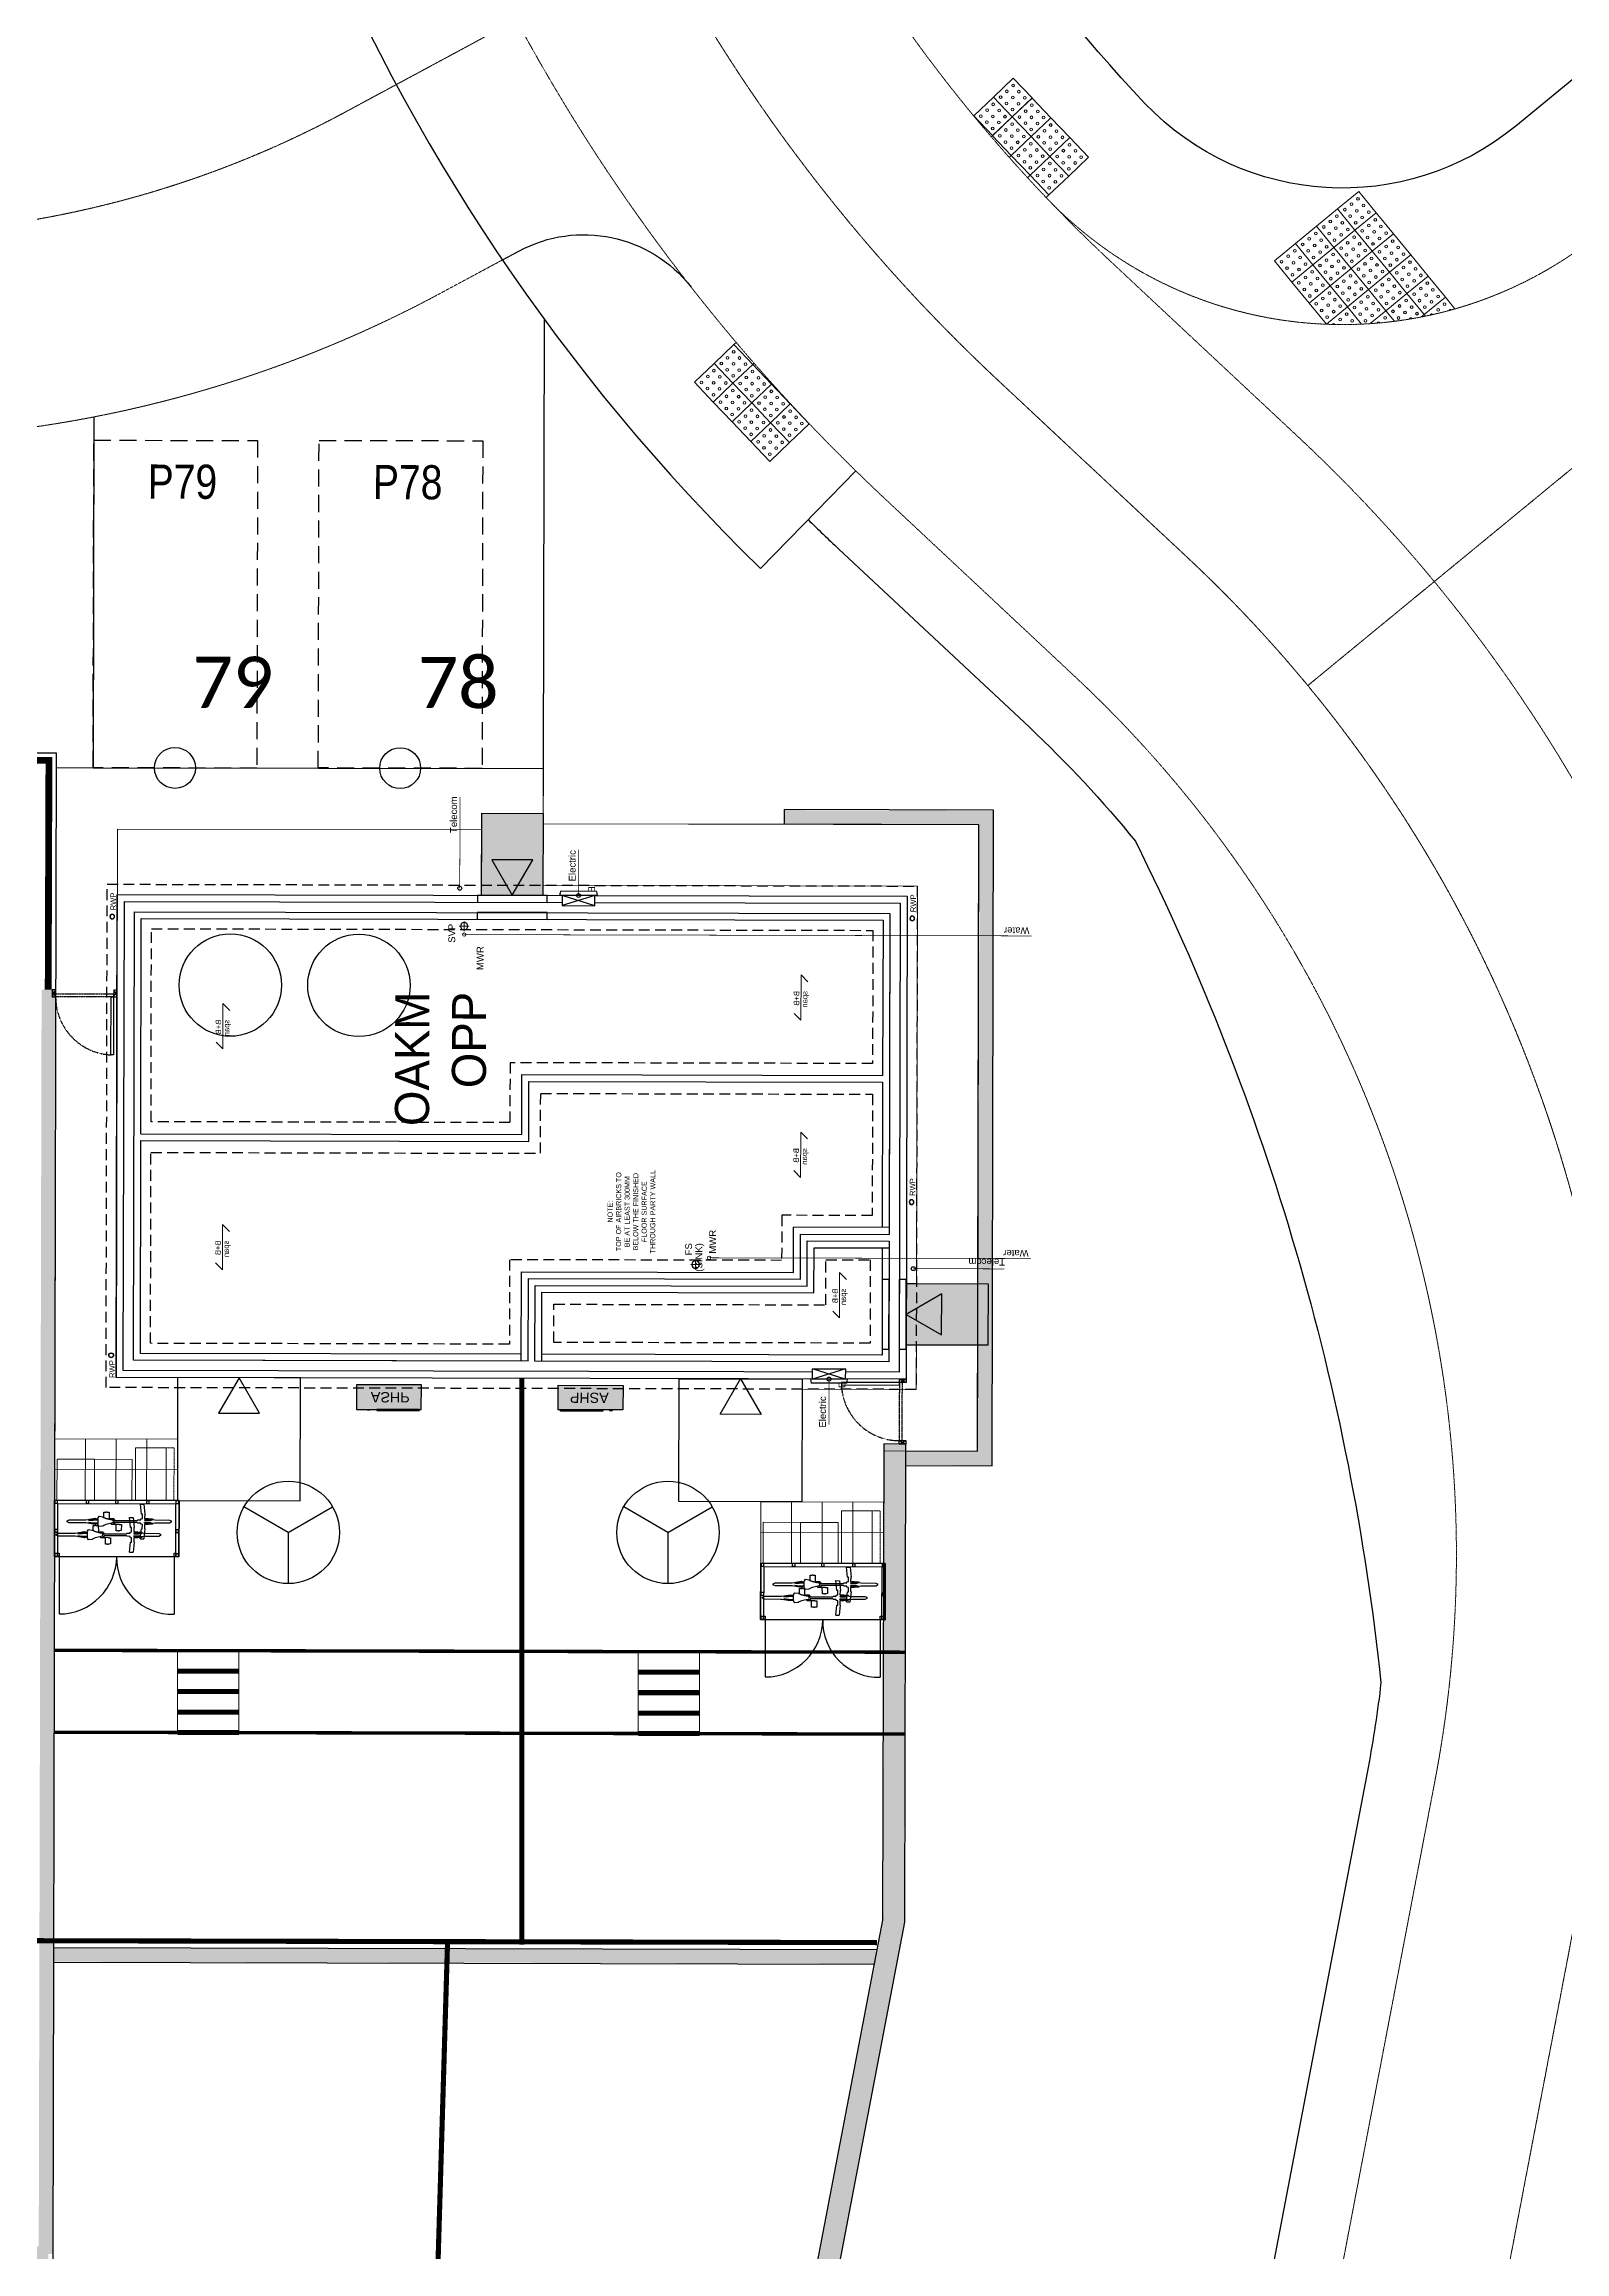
# Model space of a CAD drawing. Extents: x 287880777 to 288144713, y 62793326 to 63089570.
# Drawn here: x 288066000 to 288088292, y 62857032 to 62889380 of the extents above; entities that cross this region are included whole.
import ezdxf

# ---------------------------------------------------------------- set-up
doc = ezdxf.new("R2010")
doc.units = 0
doc.set_wipeout_variables(frame=1)
for name, pattern in [('CENTER', [2, 1.25, -0.25, 0.25, -0.25]), ('CENTER2', [28.575, 19.05, -3.175, 3.175, -3.175]), ('Dash', [6.35, 3.175, -3.175]), ('DASHED', [1.4, 0.7, -0.7]), ('DASHED2', [0.375, 0.25, -0.125]), ('HIDDEN', [9.525, 6.35, -3.175])]:
    doc.linetypes.add(name, pattern=pattern)
doc.layers.get('0').update_dxf_attribs({"color": 252})
for name, color, linetype in [('drier', 3, 'Continuous'), ('NAR DETAIL', 2, 'Continuous'), ('NAR EXTERNAL WALLS', 2, 'Continuous'), ('NAR PARKING', 7, 'DASHED2'), ('NAR PATIO', 3, 'Continuous'), ('NAR PRIVATE DRIVE', 6, 'Continuous'), ('NAR ROLLOVERS', 76, 'DASHED'), ('NAR TENURE', 211, 'Continuous'), ('Wain-Drainage Foul', 6, 'Continuous'), ('Wain-Drainage Foul Text', 2, 'Continuous'), ('Wain-Electrics', 3, 'Continuous'), ('Wain-Foundation acessories', 9, 'Continuous'), ('Wain-Foundation Line', 9, 'Continuous'), ('Wain-Meter box', 9, 'Continuous'), ('Wain-RWP', 9, 'Continuous'), ('Wain-Services Run (Electric)', 10, 'Continuous'), ('Wain-Services Run (Telecom)', 190, 'Continuous'), ('Wain-Wall (External)', 4, 'Continuous')]:
    doc.layers.add(name, color=color, linetype=linetype)
for name, color, linetype, lineweight in [('EXP - HIGHWAY CENTRELINE', 3, 'CENTER2', 18), ('EXP - HIGHWAY CHANNEL', 4, 'DASHED2', 9), ('EXP - HIGHWAY FOOTWAY', 3, 'Continuous', 25), ('EXP - HIGHWAY TACTILES', 1, 'Continuous', 9), ('EXP - PRIVATE CHANNEL', 3, 'DASHED2', 9), ('EXP - STEPS', 240, 'Continuous', 18), ('NAR BIN STORAGE', 2, 'Continuous', 0), ('NAR CBF', 34, 'FENCELINE2', 0), ('NAR M4(2)', 94, 'Continuous', 30), ('NAR MODEL TEXT', 7, 'Continuous', 18), ('NAR PATHS', 3, 'Continuous', 0), ('Wain-Text', 2, 'Continuous', 25)]:
    doc.layers.add(name, color=color, linetype=linetype, lineweight=lineweight)
doc.layers.add('EXP - HIGHWAY CREASE', color=3, linetype='DASHED2', lineweight=18, transparency=0.25)
for name, color, linetype, true_color in [('NAR DOOR OPENINGS', 140, 'Continuous', 0x00bfff), ('NAR EV CHARGING POINT', 3, 'Continuous', 0x00ff00), ('NAR HOUSE TYPE NAMES', 1, 'Continuous', 0xff0000), ('RL-Fittings', 252, 'Continuous', 0x8f8f8e), ('Wain-Services Run (Water', 145, 'Continuous', 0x3481b8)]:
    doc.layers.add(name, color=color, linetype=linetype, true_color=true_color)
for name, color, linetype, lineweight, true_color in [('NAR Retaining Wall', 222, 'Continuous', 13, 0xcc0099), ('Wain-Mains Water Riser', 152, 'Continuous', 25, 0x2776bb), ('Wain-Mains Water Riser Text', 152, 'Continuous', 25, 0x2776bb)]:
    doc.layers.add(name, color=color, linetype=linetype, lineweight=lineweight, true_color=true_color)
doc.layers.add('Wain-Defpoints', color=40, linetype='Continuous', plot=False)
doc.styles.add('Arial', font='arial.ttf')
doc.styles.add('DD Arial Narrow', font='ARIALN.TTF', dxfattribs={"height": 100})
doc.styles.get("Standard").update_dxf_attribs({"font": 'arial.ttf'})
doc.styles.add('XREF - ARCHITECT LAYOUT$0$DD Arial Narrow', font='ARIALN.TTF', dxfattribs={"height": 100})
doc.linetypes.add('FENCELINE2', pattern='A,0.25,-0.1,[132,ltypeshp.shx,S=0.1,R=0,X=-0.1,Y=0],-0.1,1', length=1.45)

# ---------------------------------------------------------------- blocks, each defined once
blk = doc.blocks.new('TACTILES')
at = {"layer": 'EXP - HIGHWAY TACTILES'}
blk.add_lwpolyline([(0.4, 0), (0.4, 0.4), (0, 0.4), (0, 0)], close=True, dxfattribs=at)
for centre in [(0.075, 0.325), (0.2, 0.325), (0.325, 0.325), (0.075, 0.2), (0.075, 0.075), (0.2, 0.2), (0.2, 0.075), (0.325, 0.2), (0.325, 0.075)]:
    blk.add_circle(centre, 0.02, dxfattribs=at)
blk = doc.blocks.new('Drainage Pipe')
at = {"linetype": 'CENTER', "lineweight": 13, "ltscale": 20}
for p, q in [((-41681, 78687), (-41831, 78687)), ((-41756, 78762), (-41756, 78612))]:
    blk.add_line(p, q, dxfattribs=at)
blk.add_circle((-41756, 78687), 55)
blk = doc.blocks.new('Wall mounted meter - Electric (Plan)')
blk.add_wipeout([(-7157, 85115), (-7157, 84635), (-7007, 84635), (-7007, 85115)])
for p, q in [((-7217, 85137), (-7157, 85147)), ((-7217, 85137), (-7217, 84613)), ((-7157, 85147), (-7157, 84603)), ((-7007, 85115), (-7157, 85115)), ((-7007, 84635), (-7007, 85115)), ((-7157, 84603), (-7217, 84613)), ((-7157, 84635), (-7007, 84635))]:
    blk.add_line(p, q)
at = {"color": 9}
for p, q in [((-7157, 85115), (-7007, 84635)), ((-7007, 85115), (-7157, 84635))]:
    blk.add_line(p, q, dxfattribs=at)
at = {"lineweight": 0, "insert": (-7368, 85117), "char_height": 100, "width": 133.81, "attachment_point": 1, "line_spacing_factor": 0.9}
blk.add_mtext('\\A1;\\pi78.42052,t378.42052;{\\fCalibri|b0|i0|c0|p34;E}', dxfattribs=at)
blk = doc.blocks.new('RWP')
for radius in [35, 31.5]:
    blk.add_circle((35, 35), radius)
blk = doc.blocks.new('Span symbol - Beam & block')
at = {"linetype": 'Continuous', "lineweight": 13}
for p, q in [((-5442, 71890), (-5342, 71790)), ((-5342, 71790), (-6007, 71790)), ((-6007, 71790), (-5906, 71689))]:
    blk.add_line(p, q, dxfattribs=at)
at = {"insert": (-5770, 71896), "char_height": 80, "attachment_point": 1, "line_spacing_factor": 0.9}
blk.add_mtext('B+B\\Pspan', dxfattribs=at)
blk = doc.blocks.new('A$Cee92f38c')
at = {"layer": 'NAR M4(2)', "ltscale": 10, "transparency": 33554585}
h = blk.add_hatch(color=256, dxfattribs=at)
h.dxf.hatch_style = 1
h.paths.add_polyline_path([(0, 1.2), (0.9, 1.2), (0.9, 0), (0, 0)])
at = {"layer": 'NAR M4(2)', "ltscale": 0.25}
blk.add_lwpolyline([(0, 1.2), (0, 0), (0.9, 0), (0.9, 1.2)], close=True, dxfattribs=at)
blk = doc.blocks.new('A$C3d9247a0')
at = {"layer": 'NAR DOOR OPENINGS', "transparency": 33554610}
h = blk.add_hatch(color=256, dxfattribs=at)
h.dxf.hatch_style = 1
h.paths.add_polyline_path([(450, 1200), (150, 680), (750, 680)])
at = {"layer": 'NAR DOOR OPENINGS'}
blk.add_lwpolyline([(450, 1200), (150, 680), (750, 680)], close=True, dxfattribs=at)
at = {"layer": 'NAR M4(2)', "ltscale": 10, "transparency": 33554585, "xscale": -1000, "yscale": 1000, "zscale": 1000}
blk.add_blockref('A$Cee92f38c', (900, 0), dxfattribs=at)
blk = doc.blocks.new('ASHP')
at = {"transparency": 33554457}
h = blk.add_hatch(color=256, dxfattribs=at)
h.dxf.hatch_style = 1
h.paths.add_polyline_path([(548853, -2506), (548853, -2866), (547903, -2866), (547903, -2506)])
at = {"flags": 128}
blk.add_lwpolyline([(548853, -2506), (548853, -2866), (547903, -2866), (547903, -2506)], close=True, dxfattribs=at)
for points in [[(548098, -2496), (548058, -2496), (548058, -2506), (548098, -2506)], [(548199, -2488), (548821, -2488), (548821, -2506), (548199, -2506)]]:
    blk.add_lwpolyline(points, close=True)
at = {"layer": 'Wain-Electrics', "lineweight": 0, "insert": (548112, -2609), "char_height": 150, "width": 2397.38, "attachment_point": 1, "line_spacing_factor": 0.9}
blk.add_mtext('\\A1;ASHP ', dxfattribs=at)
at = {"layer": 'Wain-Text', "lineweight": 0, "insert": (548112, -2609), "char_height": 150, "width": 2397.38, "attachment_point": 1, "line_spacing_factor": 0.9}
blk.add_mtext('\\A1;ASHP ', dxfattribs=at)
blk = doc.blocks.new('A$Cfbc31330')
at = {"layer": 'RL-Fittings', "ltscale": 0.859024}
for p, q in [((0.509, 0.339), (0.526, 0.364)), ((0.526, 0.364), (0.584, 0.356)), ((0.601, 0.431), (0.634, 0.431)), ((0.601, 0.347), (0.601, 0.431)), ((0.634, 0.439), (0.651, 0.439)), ((0.634, 0.431), (0.634, 0.439)), ((0.651, 0.439), (0.651, 0.431)), ((0.651, 0.431), (0.684, 0.431)), ((0.684, 0.431), (0.685, 0.331)), ((1.194, 0.561), (1.252, 0.561)), ((1.211, 0.402), (1.194, 0.561)), ((1.227, 0.402), (1.211, 0.402)), ((1.227, 0.331), (1.227, 0.402)), ((1.252, 0.561), (1.269, 0.402)), ((1.269, 0.402), (1.261, 0.394)), ((1.265, 0.398), (1.261, 0.331)), ((0, 0.288), (0.033, 0.305)), ((0, 0.272), (0, 0.288)), ((0.033, 0.255), (0, 0.272)), ((0.033, 0.305), (0.301, 0.305)), ((0.301, 0.255), (0.033, 0.255)), ((0.301, 0.305), (0.309, 0.305)), ((0.309, 0.255), (0.301, 0.255)), ((0.309, 0.305), (0.459, 0.331)), ((0.459, 0.23), (0.309, 0.255)), ((0.467, 0.314), (0.351, 0.297)), ((0.351, 0.297), (0.501, 0.306)), ((0.468, 0.247), (0.351, 0.264)), ((0.351, 0.264), (0.501, 0.255)), ((0.459, 0.331), (0.484, 0.322)), ((0.484, 0.239), (0.459, 0.23)), ((0.501, 0.306), (0.467, 0.314)), ((0.501, 0.255), (0.468, 0.247)), ((0.484, 0.322), (0.509, 0.331)), ((0.509, 0.23), (0.484, 0.239)), ((0.501, 0.322), (0.501, 0.239)), ((0.509, 0.331), (0.509, 0.339)), ((0.509, 0.222), (0.509, 0.23)), ((0.526, 0.197), (0.509, 0.222)), ((0.584, 0.205), (0.526, 0.197)), ((0.584, 0.356), (0.601, 0.347)), ((0.601, 0.214), (0.584, 0.205)), ((0.601, 0.347), (0.634, 0.331)), ((0.634, 0.331), (0.601, 0.347)), ((0.635, 0.231), (0.601, 0.214)), ((0.634, 0.331), (0.71, 0.314)), ((0.71, 0.314), (0.634, 0.331)), ((0.71, 0.247), (0.635, 0.231)), ((0.685, 0.331), (0.76, 0.331)), ((0.71, 0.314), (0.743, 0.306)), ((0.743, 0.306), (0.71, 0.314)), ((0.743, 0.256), (0.71, 0.247)), ((0.726, 0.247), (0.718, 0.247)), ((0.726, 0.231), (0.726, 0.247)), ((0.801, 0.231), (0.726, 0.231)), ((0.743, 0.306), (0.76, 0.289)), ((0.76, 0.289), (0.743, 0.306)), ((0.76, 0.272), (0.743, 0.256)), ((0.76, 0.331), (0.76, 0.314)), ((0.76, 0.314), (0.776, 0.314)), ((0.76, 0.289), (0.76, 0.281)), ((0.76, 0.281), (0.76, 0.289)), ((0.76, 0.247), (0.76, 0.239)), ((0.776, 0.247), (0.76, 0.247)), ((0.76, 0.239), (0.852, 0.239)), ((0.776, 0.314), (0.776, 0.297)), ((0.776, 0.297), (1.144, 0.298)), ((0.776, 0.264), (0.776, 0.247)), ((1.144, 0.264), (0.776, 0.264)), ((0.802, 0.13), (0.801, 0.231)), ((0.835, 0.13), (0.802, 0.13)), ((0.835, 0.122), (0.835, 0.13)), ((0.852, 0.122), (0.835, 0.122)), ((0.852, 0.239), (0.852, 0.231)), ((0.852, 0.231), (0.885, 0.231)), ((0.885, 0.131), (0.852, 0.13)), ((0.852, 0.13), (0.852, 0.122)), ((0.885, 0.231), (0.885, 0.131)), ((1.144, 0.298), (1.152, 0.306)), ((1.152, 0.256), (1.144, 0.264)), ((1.152, 0.306), (1.202, 0.306)), ((1.202, 0.256), (1.152, 0.256)), ((1.194, 0.001), (1.211, 0.16)), ((1.194, 0), (1.253, 0)), ((1.202, 0.323), (1.227, 0.331)), ((1.202, 0.306), (1.202, 0.323)), ((1.202, 0.239), (1.202, 0.256)), ((1.227, 0.231), (1.202, 0.239)), ((1.211, 0.16), (1.227, 0.16)), ((1.227, 0.16), (1.227, 0.231)), ((1.269, 0.16), (1.252, 0.001)), ((1.261, 0.331), (1.327, 0.331)), ((1.269, 0.314), (1.261, 0.298)), ((1.261, 0.298), (1.352, 0.298)), ((1.261, 0.264), (1.352, 0.264)), ((1.269, 0.248), (1.261, 0.264)), ((1.261, 0.231), (1.261, 0.168)), ((1.327, 0.231), (1.261, 0.231)), ((1.261, 0.168), (1.269, 0.16)), ((1.386, 0.315), (1.269, 0.314)), ((1.386, 0.248), (1.269, 0.248)), ((1.327, 0.331), (1.394, 0.323)), ((1.394, 0.239), (1.327, 0.231)), ((1.352, 0.298), (1.386, 0.306)), ((1.352, 0.264), (1.386, 0.256)), ((1.394, 0.323), (1.394, 0.315)), ((1.394, 0.315), (1.428, 0.306)), ((1.428, 0.256), (1.394, 0.248)), ((1.394, 0.248), (1.394, 0.239)), ((1.428, 0.306), (1.67, 0.306)), ((1.67, 0.256), (1.428, 0.256)), ((1.67, 0.306), (1.698, 0.292)), ((1.698, 0.271), (1.67, 0.256)), ((1.698, 0.292), (1.698, 0.271))]:
    blk.add_line(p, q, dxfattribs=at)

msp = doc.modelspace()

# ---------------------------------------------------------------- linework, layer by layer
at = {"layer": 'drier'}
for p, q in [((288069579, 62867573), (288068929, 62867948)), ((288069579, 62867573), (288070228, 62867948)), ((288075145, 62867573), (288074496, 62867948)), ((288075145, 62867573), (288075795, 62867948)), ((288069579, 62867573), (288069579, 62866823)), ((288075145, 62867573), (288075145, 62866823))]:
    msp.add_line(p, q, dxfattribs=at)
for centre in [(288069579, 62867573), (288075145, 62867573)]:
    msp.add_circle(centre, 750, dxfattribs=at)
at = {"layer": 'EXP - HIGHWAY CENTRELINE', "ltscale": 0.15, "flags": 128}
for points in [[(288082369, 62830131), (288088746, 62863492, 0.257378), (288082765, 62881853), (288079969, 62884468, -0.213199), (288072053, 62903262), (288072511, 62924583, -0.123895), (288076027, 62937385), (288076210, 62937709, 0.106544), (288078907, 62946358), (288080118, 62959784)], [(288026489, 62886671), (288063259, 62886587, 0.12469), (288070405, 62888380), (288075035, 62890874)], [(288098080, 62889278), (288097607, 62889115, 0.089116), (288091435, 62885661), (288084524, 62879982)]]:
    msp.add_lwpolyline(points, format="xyb", dxfattribs=at)
at = {"layer": 'EXP - HIGHWAY CHANNEL', "ltscale": 2.5, "flags": 128}
for points in [[(288069890, 62914308), (288069654, 62903314, 0.213199), (288078329, 62882716), (288081125, 62880100, -0.257378), (288086389, 62863942), (288081550, 62838632, -0.396353), (288074894, 62833807, 0.009616), (288070979, 62834233)], [(288097297, 62891547), (288096824, 62891384, 0.089116), (288089911, 62887515), (288088842, 62886636, -0.392826), (288080689, 62887132, -0.198277), (288074453, 62903211), (288074670, 62913335)]]:
    msp.add_lwpolyline(points, format="xyb", dxfattribs=at)
at = {"layer": 'EXP - HIGHWAY CREASE'}
msp.add_lwpolyline([(288080689, 62887132, 0.014317), (288081608, 62886221), (288084404, 62883606, -0.107761), (288089826, 62875750, -0.107761)], format="xyb", dxfattribs=at)
at = {"layer": 'EXP - HIGHWAY FOOTWAY', "flags": 128}
for points in [[(288066692, 62958683, -0.424222), (288074213, 62949977), (288073891, 62946404, -0.101417), (288071809, 62939483, 0.118747), (288068130, 62925533), (288067654, 62903357, 0.207504), (288076499, 62881698, 0.207504)], [(288098535, 62894090), (288096172, 62893274, 0.089116), (288088641, 62889060), (288087572, 62888181, -0.392826), (288082137, 62888512, -0.198277), (288076452, 62903168), (288076890, 62923567, -0.132001), (288080379, 62935523, 0.114617), (288083919, 62946268), (288084186, 62949234, -0.41987), (288093026, 62956467)], [(288072719, 62886219), (288072961, 62886349, -0.364999), (288075483, 62885822)], [(288077198, 62882414, 0.005455), (288077646, 62881985), (288080442, 62879370, -0.034399), (288081997, 62877701, -0.034399)], [(288081997, 62877701, -0.089659), (288085596, 62865371, -0.018912), (288085407, 62864130), (288081146, 62841841)]]:
    msp.add_lwpolyline(points, format="xyb", dxfattribs=at)
msp.add_lwpolyline([(288076499, 62881698), (288077326, 62882544), (288077897, 62883129)], dxfattribs=at)
at = {"layer": 'EXP - HIGHWAY TACTILES'}
for points in [[(288079902, 62888039), (288079884, 62888022)], [(288080178, 62887750), (288080147, 62887721)], [(288080454, 62887460), (288080416, 62887424)], [(288080730, 62887171), (288080689, 62887132)], [(288085437, 62885285), (288085668, 62885475), (288085414, 62885784), (288085105, 62885530), (288085312, 62885278)], [(288086186, 62885384), (288086231, 62885420), (288085977, 62885729), (288085668, 62885475), (288085795, 62885320)], [(288085312, 62885278), (288085105, 62885530), (288084796, 62885276)], [(288085795, 62885320), (288085668, 62885475), (288085437, 62885285)], [(288086250, 62885397), (288086231, 62885420), (288086186, 62885384)], [(288086681, 62885503), (288086540, 62885674), (288086231, 62885420), (288086250, 62885397)], [(288076111, 62884978), (288076145, 62885010)], [(288076387, 62884688), (288076406, 62884707)], [(288076663, 62884399), (288076671, 62884407)], [(288076939, 62884109), (288076941, 62884111)]]:
    msp.add_lwpolyline(points, dxfattribs=at)
for centre in [(288085403, 62885679), (288084998, 62885345), (288085094, 62885425), (288085210, 62885520), (288085290, 62885423), (288085307, 62885599), (288085386, 62885503), (288085466, 62885406), (288085483, 62885582), (288085562, 62885486), (288085657, 62885370), (288085773, 62885465), (288085853, 62885368), (288085870, 62885544), (288085949, 62885448), (288085966, 62885624), (288086046, 62885527), (288086125, 62885431), (288086433, 62885489), (288086529, 62885569), (288085174, 62885328), (288085369, 62885327)]:
    msp.add_circle(centre, 20, dxfattribs=at)
for centre, start, end in [((288086029, 62885351), 20.6608, 178.4485), ((288086336, 62885410), 27.5942, 177.4939), ((288086609, 62885472), 45.8728, 164.5463), ((288084901, 62885266), 19.6075, 157.8978), ((288085561, 62885290), 18.709, 171.3956)]:
    msp.add_arc(centre, 20, start, end, dxfattribs=at)
at = {"layer": 'EXP - PRIVATE CHANNEL', "ltscale": 2.5, "flags": 128}
msp.add_lwpolyline([(288026484, 62883671), (288063252, 62883587, 0.12469), (288071827, 62885739), (288072719, 62886219)], format="xyb", dxfattribs=at)
at = {"layer": 'EXP - STEPS'}
for p, q in [((288067956, 62864641, 0), (288067956, 62865841, 0)), ((288068856, 62864641, 0), (288068856, 62865841, 0)), ((288074708, 62864626, 0), (288074708, 62865826, 0)), ((288075608, 62864626, 0), (288075608, 62865826, 0))]:
    msp.add_line(p, q, dxfattribs=at)
at = {"layer": 'EXP - STEPS', "const_width": 75, "elevation": 0}
for points in [[(288067956, 62865541), (288068856, 62865541)], [(288074708, 62865526), (288075608, 62865526)], [(288067956, 62865241), (288068856, 62865241)], [(288074708, 62865226), (288075608, 62865226)], [(288067956, 62864941), (288068856, 62864941)], [(288067956, 62864641), (288068856, 62864641)], [(288074708, 62864926), (288075608, 62864926)], [(288074708, 62864626), (288075608, 62864626)]]:
    msp.add_lwpolyline(points, dxfattribs=at)
at = {"layer": 'NAR BIN STORAGE'}
for points in [[(288066738, 62868045), (288066740, 62868645), (288066190, 62868646), (288066188, 62868046)], [(288067288, 62868044), (288067290, 62868644), (288066740, 62868645), (288066738, 62868045)], [(288067788, 62868043), (288067790, 62868813), (288067340, 62868814), (288067338, 62868044)], [(288077089, 62867121), (288077090, 62867721), (288076540, 62867723), (288076539, 62867123)], [(288077639, 62867120), (288077640, 62867720), (288077090, 62867721), (288077089, 62867121)], [(288078139, 62867119), (288078140, 62867889), (288077690, 62867890), (288077689, 62867120)]]:
    msp.add_lwpolyline(points, close=True, dxfattribs=at)
at = {"layer": 'NAR BIN STORAGE', "linetype": 'Dash', "ltscale": 0.025}
for points in [[(288067790, 62868813), (288067905, 62868812), (288067903, 62868042), (288067788, 62868043)], [(288078140, 62867889), (288078255, 62867889), (288078254, 62867119), (288078139, 62867119)]]:
    msp.add_lwpolyline(points, dxfattribs=at)
at = {"layer": 'NAR CBF', "ltscale": 1200, "transparency": 33554687, "const_width": 75}
for points in [[(288073002, 62869831), (288073002, 62861534)], [(288065824, 62861591), (288078210, 62861563)], [(288071721, 62855084), (288071914, 62861577)]]:
    msp.add_lwpolyline(points, dxfattribs=at)
at = {"layer": 'NAR DETAIL', "flags": 128}
for points in [[(288066120, 62875522), (288066119, 62875422), (288066169, 62875422), (288066170, 62875522)], [(288067019, 62875420), (288067018, 62874570), (288066980, 62874570), (288066981, 62875420)], [(288067020, 62875520), (288067019, 62875420), (288067069, 62875420), (288067070, 62875520)], [(288078637, 62869768), (288078537, 62869768), (288078537, 62869818), (288078637, 62869818)], [(288078633, 62868868), (288078533, 62868868), (288078533, 62868918), (288078633, 62868918)]]:
    msp.add_lwpolyline(points, close=True, dxfattribs=at)
for points in [[(288066119, 62875422), (288066170, 62875522)], [(288066169, 62875422), (288066120, 62875522)], [(288067019, 62875420), (288067070, 62875520)], [(288067069, 62875420), (288067020, 62875520)], [(288078537, 62869818), (288078637, 62869768)], [(288078537, 62869768), (288078637, 62869818)], [(288078533, 62868918), (288078633, 62868868)], [(288078533, 62868868), (288078633, 62868918)]]:
    msp.add_lwpolyline(points, dxfattribs=at)
at = {"layer": 'NAR DETAIL', "linetype": 'DASHED', "ltscale": 0.005, "flags": 128}
for points in [[(288067019, 62875420), (288066169, 62875422), (288066170, 62875466), (288067020, 62875464)], [(288078537, 62869768), (288078533, 62868918), (288078577, 62868918), (288078581, 62869768)]]:
    msp.add_lwpolyline(points, close=True, dxfattribs=at)
at = {"layer": 'NAR DETAIL', "ltscale": 0.5}
for points in [[(288066153, 62868046), (288066151, 62867221), (288067976, 62867217), (288067978, 62868042), (288066153, 62868046)], [(288076504, 62867123), (288076502, 62866298), (288078327, 62866294), (288078329, 62867119), (288076504, 62867123)]]:
    msp.add_lwpolyline(points, dxfattribs=at)
for points in [[(288066151, 62867221), (288066153, 62868046), (288067978, 62868042), (288067976, 62867217)], [(288076502, 62866298), (288076504, 62867123), (288078329, 62867119), (288078327, 62866294)]]:
    msp.add_lwpolyline(points, close=True, dxfattribs=at)
at = {"layer": 'NAR DETAIL', "linetype": 'DASHED', "ltscale": 0.2}
msp.add_arc((288067019, 62875420), 850, 179.8698, 267.4499, dxfattribs=at)
at = {"layer": 'NAR DOOR OPENINGS'}
for points in [[(288068857, 62869840), (288068556, 62869321), (288069156, 62869320)], [(288076210, 62869823), (288076509, 62869303), (288075909, 62869305)]]:
    msp.add_lwpolyline(points, close=True, dxfattribs=at)
at = {"layer": 'NAR EV CHARGING POINT'}
for centre in [(288067918, 62878775), (288071219, 62878772)]:
    msp.add_circle(centre, 300, dxfattribs=at)
at = {"layer": 'NAR EXTERNAL WALLS'}
msp.add_line((288076853, 62877950), (288076854, 62878165), dxfattribs=at)
for points in [[(288064605, 62878997), (288066178, 62878994), (288066128, 62856901), (288046217, 62857112), (288045961, 62849399)], [(288076100, 62851011), (288076540, 62850996), (288078617, 62861861), (288078633, 62868868), (288078308, 62868869), (288078292, 62861892), (288076273, 62851330), (288076111, 62851336)], [(288066138, 62861490), (288078210, 62861463)], [(288066138, 62861275), (288078169, 62861248)]]:
    msp.add_lwpolyline(points, dxfattribs=at)
at = {"layer": 'NAR PARKING', "ltscale": 1000}
for points in [[(288066718, 62878777), (288066729, 62883577), (288069129, 62883572), (288069118, 62878772)], [(288070019, 62878775), (288070030, 62883575), (288072430, 62883569), (288072419, 62878769)]]:
    msp.add_lwpolyline(points, close=True, dxfattribs=at)
at = {"layer": 'NAR PATHS'}
for points in [[(288066718, 62878777), (288066178, 62878779)], [(288073318, 62878768), (288073316, 62877958), (288076853, 62877950)], [(288067955, 62868942), (288067957, 62869842), (288067049, 62869844)], [(288066605, 62868945), (288066603, 62868045)], [(288067055, 62868944), (288067053, 62868044)], [(288067505, 62868943), (288067503, 62868043)], [(288067954, 62868492), (288066154, 62868496)], [(288076956, 62868022), (288076954, 62867122)], [(288077406, 62868021), (288077404, 62867121)], [(288077856, 62868020), (288077854, 62867120)], [(288078305, 62867569), (288076505, 62867573)]]:
    msp.add_lwpolyline(points, dxfattribs=at)
for points in [[(288067953, 62868042), (288067955, 62868942), (288066155, 62868946), (288066153, 62868046)], [(288078304, 62867119), (288078306, 62868019), (288076506, 62868023), (288076504, 62867123)]]:
    msp.add_lwpolyline(points, close=True, dxfattribs=at)
at = {"layer": 'NAR PATIO'}
msp.add_lwpolyline([(288069757, 62869838), (288067957, 62869842), (288067953, 62868042), (288069753, 62868038)], close=True, dxfattribs=at)
at = {"layer": 'NAR PRIVATE DRIVE'}
msp.add_lwpolyline([(288066730, 62883914), (288066718, 62878777), (288073318, 62878768), (288073335, 62885345)], dxfattribs=at)
at = {"layer": 'NAR Retaining Wall', "linetype": 'DASHED', "ltscale": 250}
for points, const_width in [([(288066060, 62875524), (288066071, 62878886), (288064605, 62878890)], 100), ([(288066021, 62857002), (288066063, 62875524)], 200), ([(288066138, 62861383), (288078189, 62861355)], 200), ([(288066063, 62857009), (288046113, 62857221)], 200)]:
    msp.add_lwpolyline(points, dxfattribs=dict(at, const_width=const_width))
at = {"layer": 'NAR Retaining Wall', "linetype": 'Continuous', "ltscale": 250, "const_width": 300}
msp.add_lwpolyline([(288076105, 62851173), (288076406, 62851163), (288078454, 62861877), (288078470, 62868869)], dxfattribs=at)
at = {"layer": 'NAR ROLLOVERS', "ltscale": 500, "const_width": 50}
for points in [[(288078626, 62865818), (288066148, 62865846)], [(288078623, 62864618), (288066145, 62864646)]]:
    msp.add_lwpolyline(points, dxfattribs=at)
at = {"layer": 'NAR TENURE'}
for centre in [(288068729, 62875593), (288070614, 62875589)]:
    msp.add_circle(centre, 750, dxfattribs=at)
at = {"layer": 'RL-Fittings', "ltscale": 0.859024}
for p, q in [((288066221, 62867221), (288066219, 62866379)), ((288067906, 62867217), (288067904, 62866375)), ((288076572, 62866298), (288076570, 62865455)), ((288078257, 62866294), (288078255, 62865451))]:
    msp.add_line(p, q, dxfattribs=at)
at = {"layer": 'RL-Fittings', "ltscale": 0.859024, "flags": 128}
for points in [[(288066221, 62867221), (288066151, 62867221), (288066153, 62868046), (288067978, 62868042), (288067976, 62867217), (288067926, 62867217)], [(288066201, 62867221), (288066203, 62867996), (288067928, 62867992), (288067926, 62867217)], [(288076572, 62866298), (288076502, 62866298), (288076504, 62867123), (288078329, 62867119), (288078327, 62866294), (288078277, 62866294)], [(288076552, 62866298), (288076554, 62867073), (288078279, 62867069), (288078277, 62866294)]]:
    msp.add_lwpolyline(points, dxfattribs=at)
for points in [[(288066158, 62868041), (288066158, 62868001), (288066198, 62868001), (288066198, 62868041), (288066158, 62868041)], [(288066616, 62868040), (288066616, 62868000), (288066656, 62868000), (288066656, 62868040), (288066616, 62868040)], [(288067044, 62868039), (288067044, 62867999), (288067084, 62867999), (288067084, 62868039), (288067044, 62868039)], [(288067500, 62868038), (288067500, 62867998), (288067540, 62867998), (288067540, 62868038), (288067500, 62868038)], [(288067933, 62868037), (288067933, 62867997), (288067973, 62867997), (288067973, 62868037), (288067933, 62868037)], [(288066157, 62867617), (288066157, 62867577), (288066197, 62867577), (288066197, 62867617), (288066157, 62867617)], [(288067932, 62867613), (288067932, 62867573), (288067972, 62867573), (288067972, 62867613), (288067932, 62867613)], [(288066156, 62867266), (288066156, 62867226), (288066196, 62867226), (288066196, 62867266), (288066156, 62867266)], [(288066201, 62867271), (288066221, 62867271), (288066221, 62867221), (288066201, 62867221), (288066201, 62867271)], [(288067906, 62867267), (288067926, 62867267), (288067926, 62867217), (288067906, 62867217), (288067906, 62867267)], [(288067931, 62867262), (288067931, 62867222), (288067971, 62867222), (288067971, 62867262), (288067931, 62867262)], [(288076509, 62867118), (288076509, 62867078), (288076549, 62867078), (288076549, 62867118), (288076509, 62867118)], [(288076967, 62867117), (288076967, 62867077), (288077007, 62867077), (288077007, 62867117), (288076967, 62867117)], [(288077395, 62867116), (288077395, 62867076), (288077435, 62867076), (288077435, 62867116), (288077395, 62867116)], [(288077850, 62867115), (288077850, 62867075), (288077890, 62867075), (288077890, 62867115), (288077850, 62867115)], [(288078284, 62867114), (288078284, 62867074), (288078324, 62867074), (288078324, 62867114), (288078284, 62867114)], [(288076508, 62866694), (288076508, 62866654), (288076548, 62866654), (288076548, 62866694), (288076508, 62866694)], [(288078283, 62866690), (288078283, 62866650), (288078323, 62866650), (288078323, 62866690), (288078283, 62866690)], [(288076507, 62866343), (288076507, 62866303), (288076547, 62866303), (288076547, 62866343), (288076507, 62866343)], [(288076552, 62866348), (288076572, 62866348), (288076572, 62866298), (288076552, 62866298), (288076552, 62866348)], [(288078257, 62866344), (288078277, 62866344), (288078277, 62866294), (288078257, 62866294), (288078257, 62866344)], [(288078282, 62866339), (288078282, 62866299), (288078322, 62866299), (288078322, 62866339), (288078282, 62866339)]]:
    msp.add_lwpolyline(points, close=True, dxfattribs=at)
at = {"layer": 'RL-Fittings', "ltscale": 0.859024}
for centre, radius, start, end in [((288066215, 62867227), 849, 270.2734, 359.4661), ((288067884, 62867195), 821, 178.3283, 271.4112), ((288076566, 62866304), 849, 270.2734, 359.4661), ((288078235, 62866272), 821, 178.3283, 271.4112)]:
    msp.add_arc(centre, radius, start, end, dxfattribs=at)
at = {"layer": 'Wain-Foundation Line', "linetype": 'HIDDEN', "ltscale": 25}
for p, q in [((288077460, 62870908), (288077461, 62871568)), ((288073472, 62870917), (288077460, 62870908))]:
    msp.add_line(p, q, dxfattribs=at)
for points in [[(288078800, 62877044), (288078783, 62869669), (288066908, 62869696), (288066925, 62877071)], [(288067567, 62873591), (288067573, 62876419), (288078148, 62876395), (288078144, 62874444), (288072830, 62874456), (288072828, 62873579)], [(288076811, 62871560), (288072824, 62871569), (288072821, 62870332), (288067560, 62870344), (288067566, 62873141), (288073277, 62873128), (288073279, 62874005), (288078143, 62873994), (288078139, 62872217), (288076813, 62872220)]]:
    msp.add_lwpolyline(points, close=True, dxfattribs=at)
msp.add_lwpolyline([(288077461, 62871568), (288078111, 62871567), (288078108, 62870347), (288073471, 62870357), (288073472, 62870917)], dxfattribs=at)
at = {"layer": 'Wain-Mains Water Riser', "lineweight": 0}
for centre in [(288072158, 62876333), (288075749, 62871597)]:
    msp.add_circle(centre, 25, dxfattribs=at)
at = {"layer": 'Wain-Services Run (Telecom)', "const_width": 10}
for points in [[(288072093, 62877013), (288072096, 62878347)], [(288078741, 62871438), (288080075, 62871435)]]:
    msp.add_lwpolyline(points, dxfattribs=at)
at = {"layer": 'Wain-Services Run (Telecom)'}
for centre in [(288072093, 62877013), (288078741, 62871438)]:
    msp.add_circle(centre, 29, dxfattribs=at)
at = {"layer": 'Wain-Services Run (Water', "const_width": 10}
for points in [[(288072158, 62876333), (288080478, 62876314)], [(288075749, 62871597), (288080467, 62871586)]]:
    msp.add_lwpolyline(points, dxfattribs=at)
at = {"layer": 'Wain-Wall (External)'}
for p, q in [((288076986, 62871384), (288076987, 62872044)), ((288077086, 62871284), (288077087, 62871944)), ((288077087, 62871944), (288078387, 62871941)), ((288077185, 62871184), (288077187, 62871844)), ((288077187, 62871844), (288078387, 62871841)), ((288077285, 62871084), (288077287, 62871744)), ((288077287, 62871744), (288078387, 62871741)), ((288072995, 62870083), (288072998, 62871393)), ((288072998, 62871393), (288076986, 62871384)), ((288073095, 62870083), (288073098, 62871293)), ((288073098, 62871293), (288077086, 62871284)), ((288073195, 62870083), (288073198, 62871193)), ((288073198, 62871193), (288077185, 62871184)), ((288073295, 62870083), (288073298, 62871093)), ((288073298, 62871093), (288077285, 62871084))]:
    msp.add_line(p, q, dxfattribs=at)
for points in [[(288078651, 62876895), (288078635, 62869818), (288067057, 62869844), (288067073, 62876922)], [(288078548, 62876793), (288078532, 62869921), (288067160, 62869947), (288067176, 62876819)], [(288072350, 62876557), (288073373, 62876555), (288073373, 62876655), (288072350, 62876657)], [(288072351, 62876807), (288073373, 62876805), (288073373, 62876907), (288072351, 62876910)], [(288078286, 62871281), (288078283, 62870259), (288078383, 62870259), (288078386, 62871281)], [(288078536, 62871281), (288078533, 62870258), (288078636, 62870258), (288078638, 62871280)]]:
    msp.add_lwpolyline(points, close=True, dxfattribs=at)
for points in [[(288073095, 62870083), (288067310, 62870096), (288067325, 62876669), (288078398, 62876643), (288078387, 62871941)], [(288072995, 62870083), (288067310, 62870096), (288067325, 62876669), (288078398, 62876643), (288078387, 62872041), (288076987, 62872044)], [(288067418, 62873416), (288067425, 62876568), (288078298, 62876544), (288078292, 62874269)], [(288067418, 62873416), (288073003, 62873403), (288073005, 62874281), (288078292, 62874269)], [(288067418, 62873316), (288073103, 62873303), (288073105, 62874181), (288078292, 62874169)], [(288078292, 62874169), (288078287, 62872041)], [(288072996, 62870183), (288067411, 62870196), (288067418, 62873316)], [(288078387, 62871841), (288078383, 62870071), (288073195, 62870083)], [(288078287, 62871741), (288078283, 62870171), (288073296, 62870183)]]:
    msp.add_lwpolyline(points, dxfattribs=at)

# ---------------------------------------------------------------- block references
at = {"layer": 'EXP - HIGHWAY TACTILES'}
for p, xscale, yscale, zscale, rotation in [((288079626, 62888329), 1000, 1000, 1000, 313.6296633793639), ((288079916, 62888605), 1000, 1000, 1000, 313.6296633793639), ((288079902, 62888039), 1000, 1000, 1000, 313.6296633793639), ((288080192, 62888315), 1000, 1000, 1000, 313.6296633793639), ((288080468, 62888026), 1000, 1000, 1000, 313.6296633793639), ((288080178, 62887750), 1000, 1000, 1000, 313.6296633793639), ((288080744, 62887736), 1000, 1000, 1000, 313.6296633793639), ((288080454, 62887460), 1000, 1000, 1000, 313.6296633793639), ((288085270, 62887219), 999.9999999999998, 999.9999999999998, 999.9999999999998, 219.4144900092687), ((288084652, 62886711), 999.9999999999998, 999.9999999999998, 999.9999999999998, 219.4144900092687), ((288084961, 62886965), 999.9999999999998, 999.9999999999998, 999.9999999999998, 219.4144900092687), ((288085215, 62886656), 999.9999999999998, 999.9999999999998, 999.9999999999998, 219.4144900092687), ((288085524, 62886910), 999.9999999999998, 999.9999999999998, 999.9999999999998, 219.4144900092687), ((288084343, 62886457), 999.9999999999998, 999.9999999999998, 999.9999999999998, 219.4144900092687), ((288084906, 62886402), 999.9999999999998, 999.9999999999998, 999.9999999999998, 219.4144900092687), ((288085469, 62886347), 999.9999999999998, 999.9999999999998, 999.9999999999998, 219.4144900092687), ((288085778, 62886601), 999.9999999999998, 999.9999999999998, 999.9999999999998, 219.4144900092687), ((288084597, 62886148), 999.9999999999998, 999.9999999999998, 999.9999999999998, 219.4144900092687), ((288085160, 62886093), 999.9999999999998, 999.9999999999998, 999.9999999999998, 219.4144900092687), ((288085723, 62886038), 999.9999999999998, 999.9999999999998, 999.9999999999998, 219.4144900092687), ((288086032, 62886292), 999.9999999999998, 999.9999999999998, 999.9999999999998, 219.4144900092687), ((288084851, 62885839), 999.9999999999998, 999.9999999999998, 999.9999999999998, 219.4144900092687), ((288086286, 62885983), 999.9999999999998, 999.9999999999998, 999.9999999999998, 219.4144900092687), ((288075821, 62884702), 1000, 1000, 1000, 313.6296633793639), ((288075532, 62884426), 1000, 1000, 1000, 313.6296633793639), ((288075808, 62884136), 1000, 1000, 1000, 313.6296633793639), ((288076097, 62884412), 1000, 1000, 1000, 313.6296633793639), ((288076373, 62884123), 1000, 1000, 1000, 313.6296633793639), ((288076084, 62883847), 1000, 1000, 1000, 313.6296633793639), ((288076649, 62883833), 1000, 1000, 1000, 313.6296633793639), ((288076360, 62883557), 1000, 1000, 1000, 313.6296633793639)]:
    msp.add_blockref('TACTILES', p, dxfattribs=dict(at, xscale=xscale, yscale=yscale, zscale=zscale, rotation=rotation))
at = {"layer": 'NAR EV CHARGING POINT', "ltscale": 0.5, "xscale": 900, "yscale": 900, "zscale": 900, "rotation": 359.8697558348421}
for p in [(288066335, 62867483), (288066178, 62867288), (288076686, 62866560), (288076529, 62866364)]:
    msp.add_blockref('A$Cfbc31330', p, dxfattribs=at)
at = {"layer": 'NAR M4(2)'}
for p, rotation in [((288073315, 62878108), 179.8697560790071), ((288079836, 62870316), 89.8697560790071)]:
    msp.add_blockref('A$C3d9247a0', p, dxfattribs=dict(at, rotation=rotation))
at = {"layer": 'Wain-Defpoints', "xscale": -1, "rotation": 179.8697560789812}
msp.add_blockref('ASHP', (287522672, 62868116, 0), dxfattribs=at)
at = {"layer": 'Wain-Defpoints', "rotation": 179.8697560790073}
msp.add_blockref('ASHP', (288622381, 62865616, 0), dxfattribs=at)
at = {"layer": 'Wain-Drainage Foul', "lineweight": 0, "xscale": -1}
for p, rotation in [((288150749, 62834522), 89.8697560790071), ((287996958, 62913433), 269.8697560790071)]:
    msp.add_blockref('Drainage Pipe', p, dxfattribs=dict(at, rotation=rotation))
at = {"layer": 'Wain-Foundation acessories', "xscale": -1, "rotation": 89.8697560790071}
for p in [(288148872, 62869572), (288140398, 62869152), (288148867, 62867270), (288140391, 62865916), (288149437, 62865212, 0)]:
    msp.add_blockref('Span symbol - Beam & block', p, dxfattribs=at)
at = {"layer": 'Wain-RWP', "xscale": -1, "rotation": 269.8697560790071}
for p in [(288066963, 62876562), (288078690, 62876535), (288078681, 62872378)]:
    msp.add_blockref('RWP', p, dxfattribs=at)
at = {"layer": 'Wain-RWP', "rotation": 269.869756079007}
msp.add_blockref('RWP', (288066948, 62870204), dxfattribs=at)

# ---------------------------------------------------------------- texts
at = {"layer": 'NAR EV CHARGING POINT', "char_height": 750, "attachment_point": 1}
for s, insert in [('{\\fCalibri|b0|i0|c0|p34;79}', (288068176, 62880405, -101)), ('{\\fCalibri|b0|i0|c0|p34;78}', (288071477, 62880402, -101))]:
    msp.add_mtext_dynamic_manual_height_columns(s, width=3437.75, gutter_width=50000, heights=[0], dxfattribs=dict(at, insert=insert))
at = {"layer": 'NAR HOUSE TYPE NAMES', "insert": (288071147, 62875497, 0), "char_height": 500, "attachment_point": 3, "rotation": 89.8698, "style": 'DD Arial Narrow'}
msp.add_mtext_dynamic_manual_height_columns('{\\fGill Sans MT|b0|i0|c0|p34;OAKM OPP}', width=1936.17, gutter_width=12.5, heights=[0], dxfattribs=at)
at = {"layer": 'NAR MODEL TEXT', "insert": (288074259, 62872274, 0), "char_height": 75, "width": 1289.66, "attachment_point": 2, "rotation": 89.8698, "style": 'Arial'}
msp.add_mtext('NOTE:\\PTOP OF AIRBRICKS TO BE AT LEAST 300MM BELOW THE FINISHED FLOOR SURFACE THROUGH PARTY WALL', dxfattribs=at)
at = {"layer": 'NAR PARKING', "char_height": 500, "attachment_point": 3, "rotation": 359.7932, "style": 'XREF - ARCHITECT LAYOUT$0$DD Arial Narrow'}
for s, insert in [('P79', (288068538, 62883218, 0)), ('P78', (288071840, 62883210, 0))]:
    msp.add_mtext_dynamic_manual_height_columns(s, width=1066.24, gutter_width=500, heights=[0], dxfattribs=dict(at, insert=insert))
at = {"layer": 'Wain-Drainage Foul Text', "insert": (288071926, 62876492, 0), "char_height": 100, "attachment_point": 3, "rotation": 89.8698, "line_spacing_factor": 0.9}
msp.add_mtext('\\A1;{\\fArial|b0|i0|c0|p34;SVP}', dxfattribs=at)
at = {"layer": 'Wain-Drainage Foul Text', "lineweight": 0, "insert": (288075538, 62871812, 0), "char_height": 100, "attachment_point": 6, "rotation": 89.8698, "line_spacing_factor": 0.9}
msp.add_mtext('\\A1;FS\\P(SINK) ', dxfattribs=at)
at = {"layer": 'Wain-Mains Water Riser Text', "lineweight": 0, "char_height": 100, "attachment_point": 1, "rotation": 89.8698, "line_spacing_factor": 0.9}
for insert in [(288072341, 62875982, 0), (288075749, 62871827, 0)]:
    msp.add_mtext('\\pi-168.48568;MWR', dxfattribs=dict(at, insert=insert))
at = {"layer": 'Wain-RWP', "char_height": 80, "attachment_point": 5, "rotation": 89.8698, "line_spacing_factor": 0.9}
for insert in [(288067012, 62876818), (288078739, 62876792), (288078730, 62872634), (288066996, 62869967)]:
    msp.add_mtext('RWP', dxfattribs=dict(at, insert=insert))
at = {"layer": 'Wain-Services Run (Telecom)'}
for rotation, p in [(89.8698, (288072052, 62877822, 0)), (179.8698, (288080086, 62871584, 0))]:
    msp.add_text('Telecom', height=100, rotation=rotation, dxfattribs=at).set_placement(p)
at = {"layer": 'Wain-Services Run (Water'}
for p in [(288080443, 62876440, 0), (288080432, 62871712, 0)]:
    msp.add_text('Water', height=100, rotation=179.8698, dxfattribs=at).set_placement(p)

# ---------------------------------------------------------------- next in the draw order: block references
at = {"layer": 'Wain-Meter box', "rotation": 269.869756079007}
msp.add_blockref('Wall mounted meter - Electric (Plan)', (287988943, 62869943), dxfattribs=at)
at = {"layer": 'Wain-Meter box', "xscale": -1, "rotation": 269.8697560790071}
msp.add_blockref('Wall mounted meter - Electric (Plan)', (287992646, 62877170), dxfattribs=at)

# ---------------------------------------------------------------- next in the draw order: linework, layer by layer
at = {"layer": 'NAR DETAIL', "flags": 128}
msp.add_lwpolyline([(288078537, 62869768), (288077687, 62869772), (288077687, 62869734), (288078537, 62869730)], close=True, dxfattribs=at)
at = {"layer": 'NAR DETAIL', "linetype": 'DASHED', "ltscale": 0.2}
msp.add_arc((288078537, 62869768), 850, 182.1594, 269.7395, dxfattribs=at)
at = {"layer": 'NAR EXTERNAL WALLS'}
for points in [[(288078632, 62868768), (288079682, 62868766), (288079703, 62877943), (288076853, 62877950)], [(288078632, 62868553), (288079897, 62868550), (288079919, 62878158), (288076854, 62878165)]]:
    msp.add_lwpolyline(points, dxfattribs=at)
at = {"layer": 'NAR PATHS'}
for points in [[(288066153, 62868106), (288066178, 62878778), (288073316, 62878768), (288073314, 62877958), (288079703, 62877943), (288079686, 62870317), (288079682, 62868766), (288078307, 62868769)], [(288067059, 62869844), (288067076, 62877877), (288072414, 62877869), (288072412, 62876910), (288073312, 62876908), (288073312, 62877058), (288078801, 62877045), (288078788, 62871219), (288078638, 62871219), (288078636, 62870319), (288078786, 62870319), (288078784, 62869668), (288077109, 62869671)], [(288076887, 62869822), (288078429, 62869818)]]:
    msp.add_lwpolyline(points, dxfattribs=at)
at = {"layer": 'NAR PATIO'}
msp.add_lwpolyline([(288075310, 62869825), (288077110, 62869821), (288077106, 62868021), (288075306, 62868025)], close=True, dxfattribs=at)
at = {"layer": 'NAR Retaining Wall', "linetype": 'DASHED', "ltscale": 250, "const_width": 200}
msp.add_lwpolyline([(288078632, 62868660), (288079790, 62868658), (288079811, 62878050), (288076853, 62878057)], dxfattribs=at)
at = {"layer": 'Wain-Services Run (Electric)', "const_width": 10}
for points in [[(288073834, 62876906), (288073836, 62877576)], [(288077505, 62869820), (288077503, 62869150)]]:
    msp.add_lwpolyline(points, dxfattribs=at)
at = {"layer": 'Wain-Services Run (Electric)'}
for centre in [(288073834, 62876906), (288077505, 62869820)]:
    msp.add_circle(centre, 29, dxfattribs=at)

# ---------------------------------------------------------------- next in the draw order: texts
for p in [(288073791, 62877113, 0), (288077460, 62869110, 0)]:
    msp.add_text('Electric ', height=100, rotation=89.8698, dxfattribs=at).set_placement(p)

doc.saveas('drawing.dxf')
